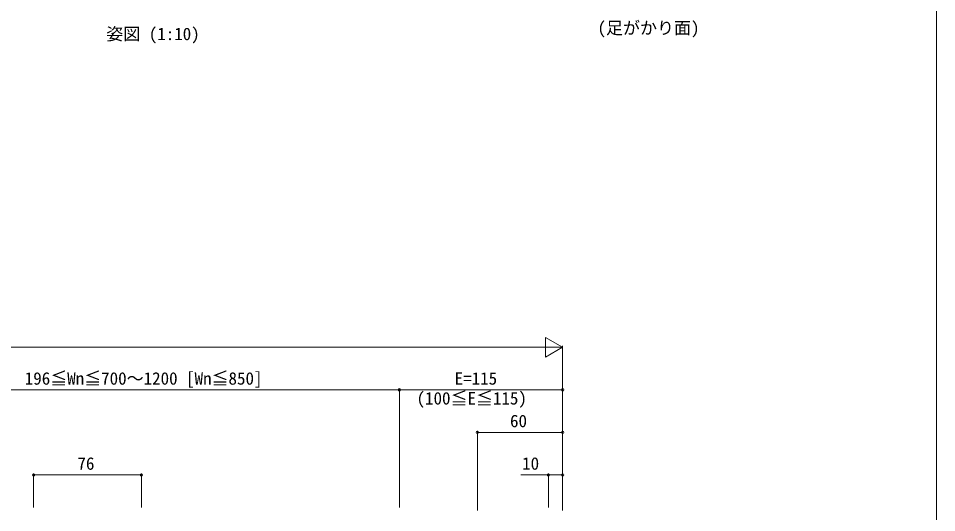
# Model space of a CAD drawing. Units: millimetres, scale not verified. Extents: x -990 to 990, y -820 to 2383.
# Drawn here: x 343 to 990, y 1057 to 1406 of the extents above; entities that cross this region are included whole.
import ezdxf
from ezdxf.enums import TextEntityAlignment as Align

# ---------------------------------------------------------------- set-up
doc = ezdxf.new("R2010")
doc.units = ezdxf.units.MM
doc.header["$LTSCALE"] = 8
for name, color, linetype, lineweight in [('0-0_0', 7, 'Continuous', 9), ('0-1_USER1', 3, 'Continuous', 9), ('0-8_YKK_A1', 6, 'Continuous', 9)]:
    doc.layers.add(name, color=color, linetype=linetype, lineweight=lineweight)
doc.styles.add('ＭＳ ゴシック', font='')
doc.styles.get('ＭＳ ゴシック').set_extended_font_data('MS Gothic')

msp = doc.modelspace()

# ---------------------------------------------------------------- linework, layer by layer
at = {"layer": '0-0_0'}
msp.add_line((990, 2300), (990, -820), dxfattribs=at)
at = {"layer": '0-8_YKK_A1'}
for p, q in [((726.227, 1173.846), (714.102, 1180.846)), ((714.102, 1180.846), (714.102, 1166.846)), ((712.227, 1173.846), (-149.773, 1173.846)), ((726.227, 1173.846), (701.978, 1173.846)), ((726.227, 1173.846), (714.102, 1166.846)), ((726.227, 1060.846), (726.227, 1174.846)), ((611.227, 1143.846), (281.227, 1143.846)), ((611.227, 1060.846), (611.227, 1144.846)), ((611.227, 1060.846), (611.227, 1144.846)), ((611.227, 1143.846), (726.227, 1143.846)), ((726.227, 1060.846), (726.227, 1144.846)), ((666.227, 1058.846), (666.227, 1114.846)), ((666.227, 1113.846), (726.227, 1113.846)), ((726.227, 1058.846), (726.227, 1114.846)), ((353.227, 1060.846), (353.227, 1084.846)), ((353.227, 1083.846), (429.227, 1083.846)), ((429.227, 1060.846), (429.227, 1084.846)), ((716.227, 1060.846), (716.227, 1084.846)), ((726.227, 1060.846), (726.227, 1084.846))]:
    msp.add_line(p, q, dxfattribs=at)
msp.add_lwpolyline([(726.227, 1083.846), (716.227, 1083.846), (696.747, 1083.846)], dxfattribs=at)
for centre in [(611.227, 1143.846), (726.227, 1143.846), (666.227, 1113.846), (726.227, 1113.846), (353.227, 1083.846), (429.227, 1083.846), (716.227, 1083.846), (726.227, 1083.846)]:
    msp.add_circle(centre, 0.85, dxfattribs=at)

# ---------------------------------------------------------------- texts
at = {"layer": '0-1_USER1', "style": 'ＭＳ ゴシック'}
msp.add_text('姿図 (1:10)', height=8.798, dxfattribs=at).set_placement((404.481, 1387.855), align=Align.BOTTOM_LEFT)
at = {"layer": '0-8_YKK_A1', "style": 'ＭＳ ゴシック'}
for s, p in [('(足がかり面)', (750.857, 1392.098)), ('196≦Wn≦700～1200 [Wn≦850]', (347.027, 1144.846)), ('E=115', (650.167, 1144.846)), ('(100≦E≦115)', (623.287, 1130.846)), ('60', (689.187, 1114.846)), ('76', (384.187, 1084.846)), ('10', (697.747, 1084.846))]:
    msp.add_text(s, height=8.798, dxfattribs=at).set_placement(p, align=Align.BOTTOM_LEFT)

doc.saveas('drawing.dxf')
